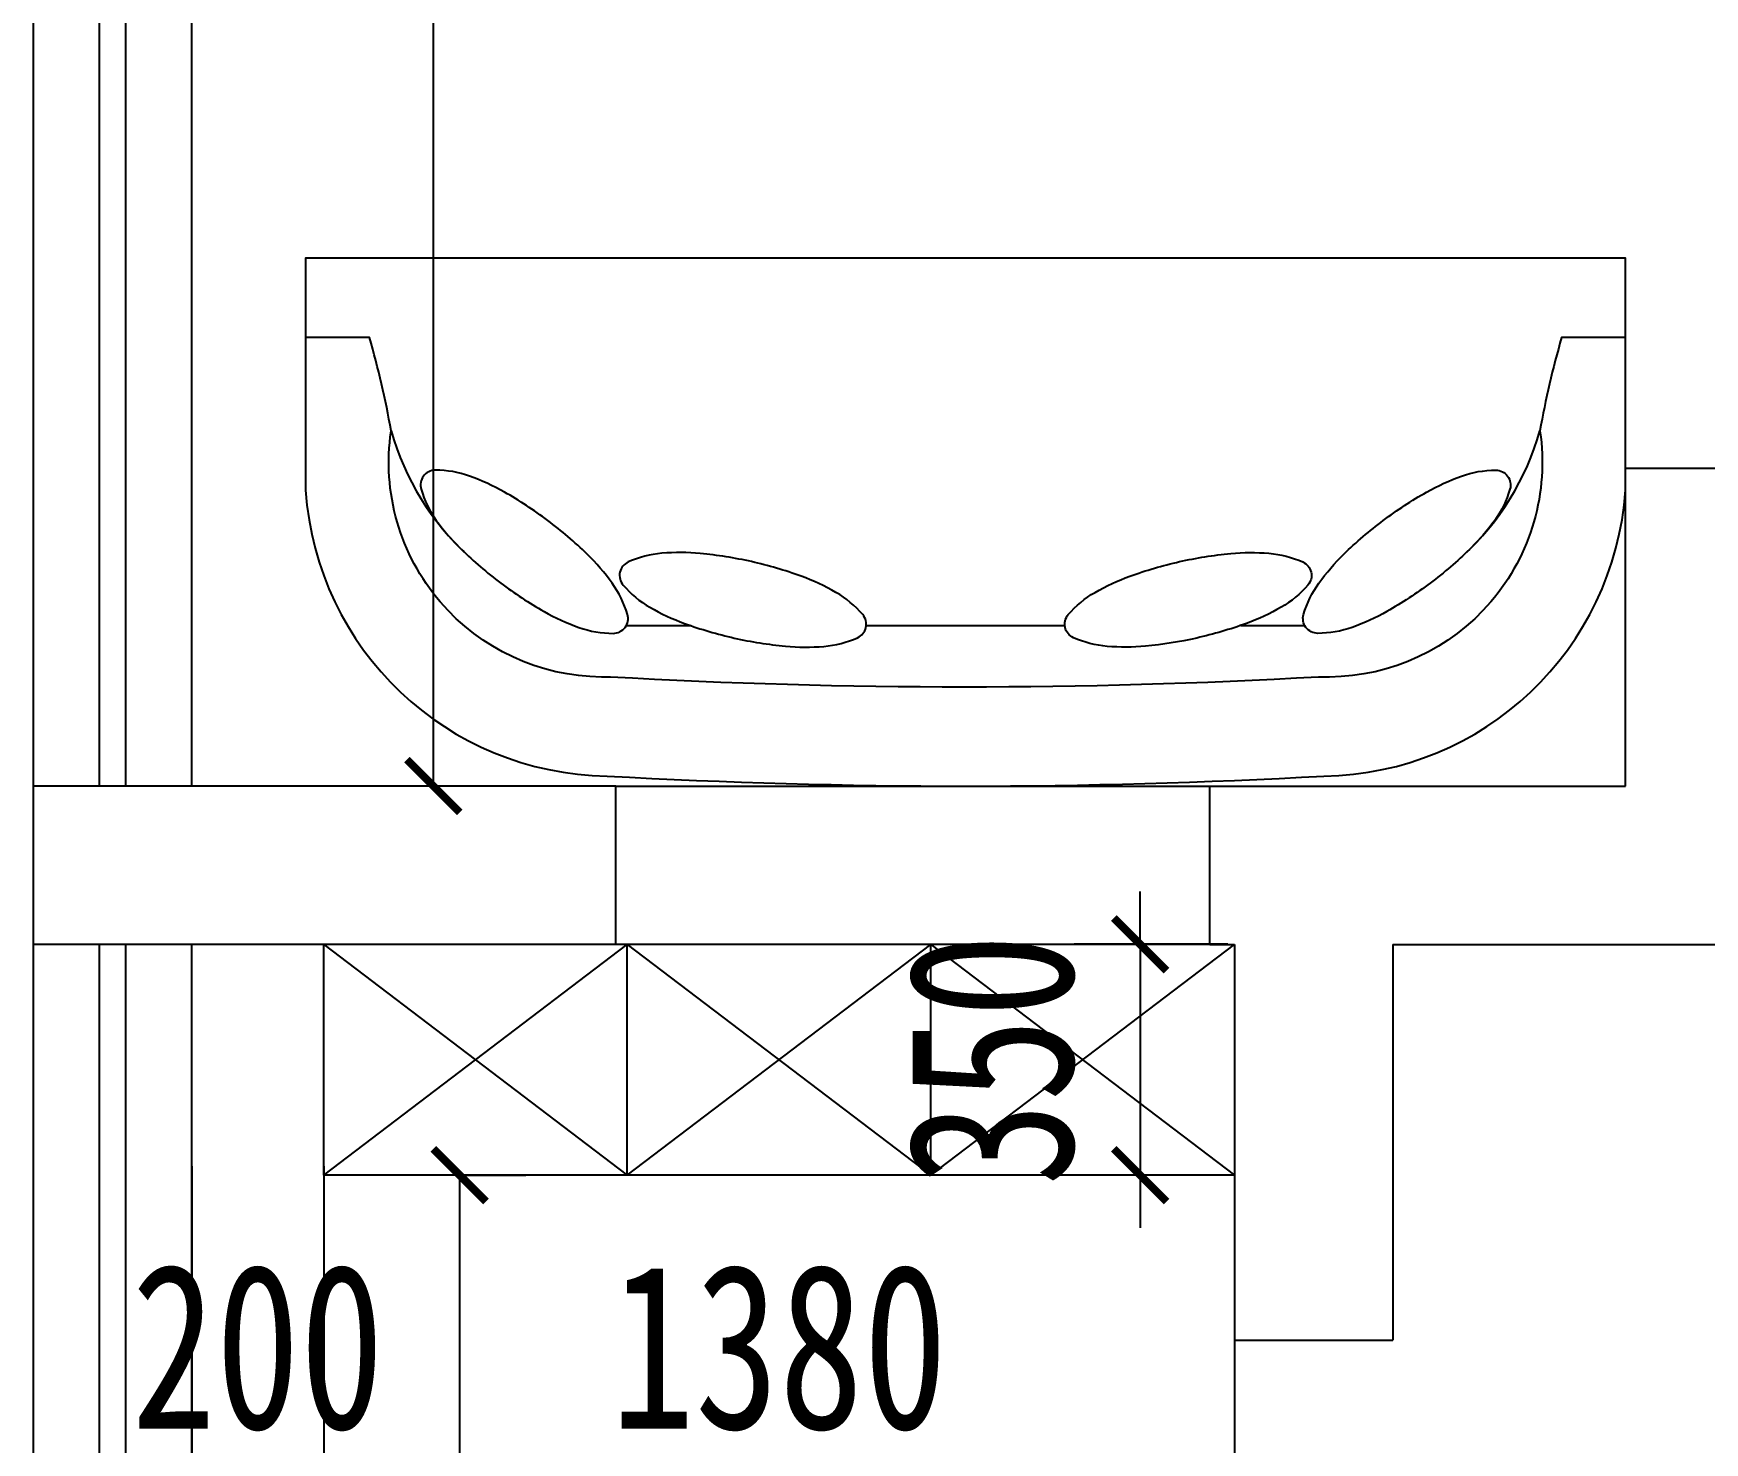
# Model space of a CAD drawing. Header units: millimetres. Extents: x -2231407 to 1513712, y -2704583 to 257.
# Drawn here: x 613190 to 615723, y -1352248 to -1350112 of the extents above; entities that cross this region are included whole.
import ezdxf

# ---------------------------------------------------------------- set-up
doc = ezdxf.new("R2010")
doc.units = ezdxf.units.MM
doc.layers.add('FF-FURN', color=30, linetype='Continuous')
doc.layers.add('IBS-Refe', color=50, linetype='Continuous')
doc.styles.add('说明文字', font='', dxfattribs={"width": 0.75})
doc.styles.get('说明文字').set_extended_font_data('SimSun')
doc.dimstyles.new('1--100', dxfattribs={"dimscale": 100, "dimtxt": 2.5, "dimasz": 0.8, "dimexe": 1, "dimexo": 0.1, "dimgap": 1, "dimtad": 3, "dimdec": 4, "dimrnd": 5, "dimzin": 0, "dimdsep": 46, "dimtxsty": '说明文字', "dimblk": 'ARCHTICK', "dimcen": 0.13, "dimazin": 0, "dimtfac": 1, "dimtdec": 4, "dimtix": 1, "dimtmove": 2, "dimatfit": 3, "dimldrblk": '0定义箭头', "dimfxl": 5, "dimfxlon": 1, "dimtvp": 1, "dimtolj": 1, "dimtzin": 0, "dimarcsym": 0})

# ---------------------------------------------------------------- blocks, each defined once
blk = doc.blocks.new('3r23r23r223r2')
at = {"color": 4}
blk.add_lwpolyline([(559476, -1323765.8), (559476, -1323414), (557476, -1323414), (557476, -1323765.8)], dxfattribs=at)
blk.add_lwpolyline([(557476, -1323534.2), (557476, -1323765.8, 0.390879), (557932.8, -1324199, 0.028043), (559019.2, -1324199, 0.390879), (559476, -1323765.8), (559476, -1323534.2), (559379.4, -1323534.2, 0.028675), (559346.5, -1323675.8, -0.455414), (559027.5, -1324049), (559010.9, -1324049, -0.028388), (557937.8, -1324049), (557924.5, -1324049, -0.455414), (557605.5, -1323675.8, 0.028675), (557572.6, -1323534.2)], format="xyb", close=True, dxfattribs=at)
at = {"layer": 'FF-FURN', "color": 251}
for p, q in [((557962, -1323970.7), (558058.6, -1323970.7)), ((558325.5, -1323970.7), (558626.4, -1323970.7)), ((558893.4, -1323970.7), (558990, -1323970.7))]:
    blk.add_line(p, q, dxfattribs=at)
for points in [[(557842.9, -1323811.5, 0.032002), (557777.2, -1323768.5, 0.043331), (557724.4, -1323744.3, 0.085778), (557672.5, -1323735.3, 0.236079), (557654.5, -1323744.3, 0.236079), (557650.9, -1323764, 0.085778), (557674, -1323811.4, 0.043331), (557712, -1323855.4, 0.032002), (557771.6, -1323906.4, 0.032002), (557837.3, -1323949.5, 0.043331), (557890.1, -1323973.7, 0.085778), (557942.1, -1323982.7, 0.236079), (557960.1, -1323973.7, 0.236079), (557963.7, -1323953.9, 0.085778), (557940.5, -1323906.5, 0.043331), (557902.6, -1323862.6, 0.032002)], [(559109.1, -1323811.5, -0.032002), (559174.8, -1323768.5, -0.043331), (559227.5, -1323744.3, -0.085778), (559279.5, -1323735.3, -0.236079), (559297.5, -1323744.3, -0.236079), (559301.1, -1323764, -0.085778), (559277.9, -1323811.4, -0.043331), (559240, -1323855.4, -0.032002), (559180.3, -1323906.4, -0.032002), (559114.6, -1323949.5, -0.043331), (559061.9, -1323973.7, -0.085778), (559009.9, -1323982.7, -0.236079), (558991.9, -1323973.7, -0.236079), (558988.3, -1323953.9, -0.085778), (559011.5, -1323906.5, -0.043331), (559049.4, -1323862.6, -0.032002)], [(558151.7, -1323874, 0.032002), (558074.1, -1323861.7, 0.043331), (558016, -1323861.3, 0.085778), (557965, -1323874.5, 0.236079), (557952.3, -1323890, 0.236079), (557957.1, -1323909.5, 0.085778), (557997.7, -1323943.2, 0.043331), (558050.3, -1323967.7, 0.032002), (558125.6, -1323989.8, 0.032002), (558203.2, -1324002.1, 0.043331), (558261.3, -1324002.5, 0.085778), (558312.4, -1323989.3, 0.236079), (558325.1, -1323973.8, 0.236079), (558320.2, -1323954.3, 0.085778), (558279.7, -1323920.6, 0.043331), (558227, -1323896.1, 0.032002)], [(558800.3, -1323874, -0.032002), (558877.9, -1323861.7, -0.043331), (558935.9, -1323861.3, -0.085778), (558987, -1323874.5, -0.236079), (558999.7, -1323890, -0.236079), (558994.9, -1323909.5, -0.085778), (558954.3, -1323943.2, -0.043331), (558901.7, -1323967.7, -0.032002), (558826.3, -1323989.8, -0.032002), (558748.8, -1324002.1, -0.043331), (558690.7, -1324002.5, -0.085778), (558639.6, -1323989.3, -0.236079), (558626.9, -1323973.8, -0.236079), (558631.7, -1323954.3, -0.085778), (558672.3, -1323920.6, -0.043331), (558724.9, -1323896.1, -0.032002)]]:
    blk.add_lwpolyline(points, format="xyb", close=True, dxfattribs=at)
for centre, start, end in [((557997.7, -1323564.5), 195.8419, 227.4756), ((558954.3, -1323564.5), 312.5244, 344.1581)]:
    blk.add_arc(centre, 407.7, start, end, dxfattribs=at)
blk = doc.blocks.new('_ArchTick')
at = {"color": 0, "linetype": 'ByBlock', "const_width": 0.15}
blk.add_lwpolyline([(-0.5, -0.5), (0.5, 0.5)], dxfattribs=at)
blk = doc.blocks.new('*D96')
at = {"color": 1, "lineweight": -2, "ltscale": 3}
for p, q in [((613430.3, -1351829.3), (613430.3, -1352429.3)), ((613630.3, -1351829.3), (613630.3, -1352429.3)), ((613430.3, -1352329.3), (613350.3, -1352329.3)), ((613430.3, -1352329.3), (613630.3, -1352329.3)), ((613630.3, -1352329.3), (613710.3, -1352329.3))]:
    blk.add_line(p, q, dxfattribs=at)
at = {"layer": 'Defpoints', "color": 0, "ltscale": 3}
for p in [(613430.3, -1351684.6), (613630.3, -1351684.6), (613630.3, -1352329.3)]:
    blk.add_point(p, dxfattribs=at)
at = {"color": 1, "lineweight": -2, "ltscale": 3, "xscale": 80, "yscale": 80, "zscale": 80}
blk.add_blockref('_ArchTick', (613430.3, -1352329.3), dxfattribs=at)
at = {"color": 1, "lineweight": -2, "ltscale": 3, "xscale": 80, "yscale": 80, "zscale": 80, "rotation": 180}
blk.add_blockref('_ArchTick', (613630.3, -1352329.3), dxfattribs=at)
at = {"color": 2, "ltscale": 3, "insert": (613530.3, -1352104.3), "char_height": 250, "attachment_point": 5, "style": '说明文字'}
blk.add_mtext('\\A1;200', dxfattribs=at)
blk = doc.blocks.new('0定义箭头')
at = {"layer": 'IBS-Refe', "color": 3}
for p, q in [((-1.435, 1.148), (-1.09, 1.437)), ((-1.09, 1.437), (0, 0)), ((-1.435, 1.148), (-0.369, 0)), ((-0.369, 0), (-2.127, 0)), ((-1.435, -1.148), (-0.369, 0)), ((-1.09, -1.437), (0, 0)), ((-1.435, -1.148), (-1.09, -1.437))]:
    blk.add_line(p, q, dxfattribs=at)
for points in [[(-1.435, 1.148), (-1.09, 1.437), (-0.369, 0), (0, 0)], [(-1.435, -1.148), (-1.09, -1.437), (-0.369, 0), (0, 0)]]:
    blk.add_solid(points, dxfattribs=at)
blk = doc.blocks.new('*D97')
at = {"color": 1, "lineweight": -2, "ltscale": 3}
for p, q in [((613630.3, -1351829.3), (613630.3, -1352429.3)), ((615010.3, -1351852.9), (615010.3, -1352429.3)), ((613630.3, -1352329.3), (615010.3, -1352329.3))]:
    blk.add_line(p, q, dxfattribs=at)
at = {"layer": 'Defpoints', "color": 0, "ltscale": 3}
for p in [(613630.3, -1351684.6), (615010.3, -1351842.9), (615010.3, -1352329.3)]:
    blk.add_point(p, dxfattribs=at)
at = {"color": 1, "lineweight": -2, "ltscale": 3, "xscale": 80, "yscale": 80, "zscale": 80, "rotation": 180}
blk.add_blockref('_ArchTick', (613630.3, -1352329.3), dxfattribs=at)
at = {"color": 1, "lineweight": -2, "ltscale": 3, "xscale": 80, "yscale": 80, "zscale": 80}
blk.add_blockref('_ArchTick', (615010.3, -1352329.3), dxfattribs=at)
at = {"color": 2, "ltscale": 3, "insert": (614320.3, -1352104.3), "char_height": 250, "attachment_point": 5, "style": '说明文字'}
blk.add_mtext('\\A1;1380', dxfattribs=at)
blk = doc.blocks.new('*D98')
at = {"color": 1, "lineweight": -2, "ltscale": 3}
for p, q in [((614867.5, -1351492.9), (614867.5, -1351412.9)), ((615000.3, -1351492.9), (614767.5, -1351492.9)), ((614867.5, -1351492.9), (614867.5, -1351842.9)), ((615000.3, -1351842.9), (614767.5, -1351842.9)), ((614867.5, -1351842.9), (614867.5, -1351922.9))]:
    blk.add_line(p, q, dxfattribs=at)
at = {"layer": 'Defpoints', "color": 0, "ltscale": 3}
for p in [(615010.3, -1351492.9), (614867.5, -1351842.9), (615010.3, -1351842.9)]:
    blk.add_point(p, dxfattribs=at)
at = {"color": 1, "lineweight": -2, "ltscale": 3, "xscale": 80, "yscale": 80, "zscale": 80}
for p, rotation in [((614867.5, -1351492.9), 270), ((614867.5, -1351842.9), 90)]:
    blk.add_blockref('_ArchTick', p, dxfattribs=dict(at, rotation=rotation))
at = {"color": 2, "ltscale": 3, "insert": (614642.5, -1351667.9), "char_height": 250, "attachment_point": 5, "rotation": 90, "style": '说明文字'}
blk.add_mtext('\\A1;350', dxfattribs=at)
blk = doc.blocks.new('*D100')
at = {"color": 1, "lineweight": -2, "ltscale": 3}
for p, q in [((613836.3, -1351842.9), (613936.3, -1351842.9)), ((613836.3, -1353902.9), (613836.3, -1351842.9)), ((613640.3, -1353902.9), (613936.3, -1353902.9))]:
    blk.add_line(p, q, dxfattribs=at)
at = {"layer": 'Defpoints', "color": 0, "ltscale": 3}
for p in [(613836.3, -1351842.9), (613836.3, -1351842.9), (613630.3, -1353902.9)]:
    blk.add_point(p, dxfattribs=at)
at = {"color": 1, "lineweight": -2, "ltscale": 3, "xscale": 80, "yscale": 80, "zscale": 80}
for p, rotation in [((613836.3, -1351842.9), 90), ((613836.3, -1353902.9), 270)]:
    blk.add_blockref('_ArchTick', p, dxfattribs=dict(at, rotation=rotation))
at = {"color": 2, "ltscale": 3, "insert": (613611.3, -1352872.9), "char_height": 250, "attachment_point": 5, "rotation": 90, "style": '说明文字'}
blk.add_mtext('\\A1;2060', dxfattribs=at)
blk = doc.blocks.new('*D295')
at = {"color": 1, "lineweight": -2, "ltscale": 3}
for p, q in [((613803.5, -1348265.9), (613696.3, -1348265.9)), ((613796.3, -1348265.9), (613796.3, -1351252.9)), ((613796.3, -1351252.9), (613696.3, -1351252.9))]:
    blk.add_line(p, q, dxfattribs=at)
at = {"layer": 'Defpoints', "color": 0, "ltscale": 3}
for p in [(613813.5, -1348265.9), (613796.3, -1351252.9), (613800.9, -1351252.9)]:
    blk.add_point(p, dxfattribs=at)
at = {"color": 1, "lineweight": -2, "ltscale": 3, "xscale": 80, "yscale": 80, "zscale": 80}
for p, rotation in [((613796.3, -1348265.9), 90), ((613796.3, -1351252.9), 270)]:
    blk.add_blockref('_ArchTick', p, dxfattribs=dict(at, rotation=rotation))
at = {"color": 2, "ltscale": 3, "insert": (613571.3, -1349759.4), "char_height": 250, "attachment_point": 5, "rotation": 90, "style": '说明文字'}
blk.add_mtext('\\A1;2985', dxfattribs=at)

msp = doc.modelspace()

# ---------------------------------------------------------------- linework, layer by layer
at = {"color": 8}
for p, q in [((613190.32054, -1351252.94222), (613190.32054, -1347915.94222)), ((613430.32054, -1351252.94222), (613430.32054, -1347915.94222)), ((613190.32054, -1354517.94222), (613190.32054, -1351492.94222)), ((613430.32054, -1354517.94222), (613430.32054, -1351492.94222)), ((614090.32054, -1351842.94222), (614090.32054, -1351492.94222)), ((614550.32054, -1351842.94222), (614550.32054, -1351492.94222))]:
    msp.add_line(p, q, dxfattribs=at)
at = {"color": 4}
for p, q in [((613290.32054, -1351252.94222), (613290.32054, -1347915.94222)), ((613330.32054, -1351252.94222), (613330.32054, -1347915.94222)), ((613290.32054, -1354517.94222), (613290.32054, -1351492.94222)), ((613330.32054, -1354517.94222), (613330.32054, -1351492.94222)), ((613630.32054, -1351842.94222), (613630.32054, -1351492.94222)), ((615010.32054, -1351842.94222), (613630.32054, -1351842.94222))]:
    msp.add_line(p, q, dxfattribs=at)
at = {"ltscale": 3}
for p, q in [((615602.84183, -1351252.94222), (615602.84183, -1350770.94222)), ((615602.84183, -1350770.94222), (615842.84183, -1350770.94222)), ((614072.84183, -1351252.94222), (613190.32054, -1351252.94222)), ((613190.32054, -1351492.94222), (613190.32054, -1351252.94222)), ((614072.84183, -1351492.94222), (614072.84183, -1351252.94222)), ((614972.84183, -1351492.94222), (614972.84183, -1351252.94222)), ((614972.84183, -1351252.94222), (615602.84183, -1351252.94222)), ((614072.84183, -1351492.94222), (613190.32054, -1351492.94222)), ((614972.84183, -1351492.94222), (615010.32054, -1351492.94222)), ((615010.32054, -1351492.94222), (615010.32054, -1352092.94222)), ((615250.32054, -1351492.94222), (617682.84183, -1351492.94222)), ((615250.32054, -1351492.94222), (615250.32054, -1352092.94222)), ((615010.32054, -1352092.94222), (615250.32054, -1352092.94222))]:
    msp.add_line(p, q, dxfattribs=at)
at = {"color": 1, "ltscale": 3}
for p, q in [((614072.84183, -1351252.94222), (614972.84183, -1351252.94222)), ((614972.84183, -1351492.94222), (614072.84183, -1351492.94222))]:
    msp.add_line(p, q, dxfattribs=at)
at = {"color": 8}
for points in [[(613630.32054, -1351842.94222), (614090.32054, -1351492.94222), (614550.32054, -1351842.94222), (615010.32054, -1351492.94222)], [(613630.32054, -1351492.94222), (614090.32054, -1351842.94222), (614550.32054, -1351492.94222), (615010.32054, -1351842.94222)]]:
    msp.add_lwpolyline(points, dxfattribs=at)

# ---------------------------------------------------------------- block references
at = {"color": 7}
msp.add_blockref('3r23r23r223r2', (56126.8492, -27038.73938), dxfattribs=at)

# ---------------------------------------------------------------- dimensions: what is measured, and where the dimension line sits
at = {"color": 7, "ltscale": 3}
for base, p1, p2, picture, middle in [((613796.28815, -1351252.94222), (613813.5009, -1348265.94222), (613800.89805, -1351252.94222), '*D295', (613571.28815, -1349759.44222)), ((614867.47613, -1351842.94222), (615010.32054, -1351492.94222), (615010.32054, -1351842.94222), '*D98', (614642.47613, -1351667.94222)), ((613836.28318, -1351842.94222), (613630.32054, -1353902.94222), (613836.28318, -1351842.94222), '*D100', (613611.28318, -1352872.94222))]:
    dim = msp.add_linear_dim(base=base, p1=p1, p2=p2, angle=90, dimstyle='1--100', override={"dimarcsym": 1}, dxfattribs=at)
    dim.commit()
    dim.dimension.update_dxf_attribs({"geometry": picture, "text_midpoint": middle})
for base, p1, p2, picture, middle in [((613630.32054, -1352329.29264), (613430.32054, -1351684.56081), (613630.32054, -1351684.56081), '*D96', (613530.32054, -1352104.29264)), ((615010.32054, -1352329.29264), (613630.32054, -1351684.56081), (615010.32054, -1351842.94222), '*D97', (614320.32054, -1352104.29264))]:
    dim = msp.add_linear_dim(base=base, p1=p1, p2=p2, dimstyle='1--100', override={"dimarcsym": 1}, dxfattribs=at)
    dim.commit()
    dim.dimension.update_dxf_attribs({"geometry": picture, "text_midpoint": middle})

doc.saveas('drawing.dxf')
